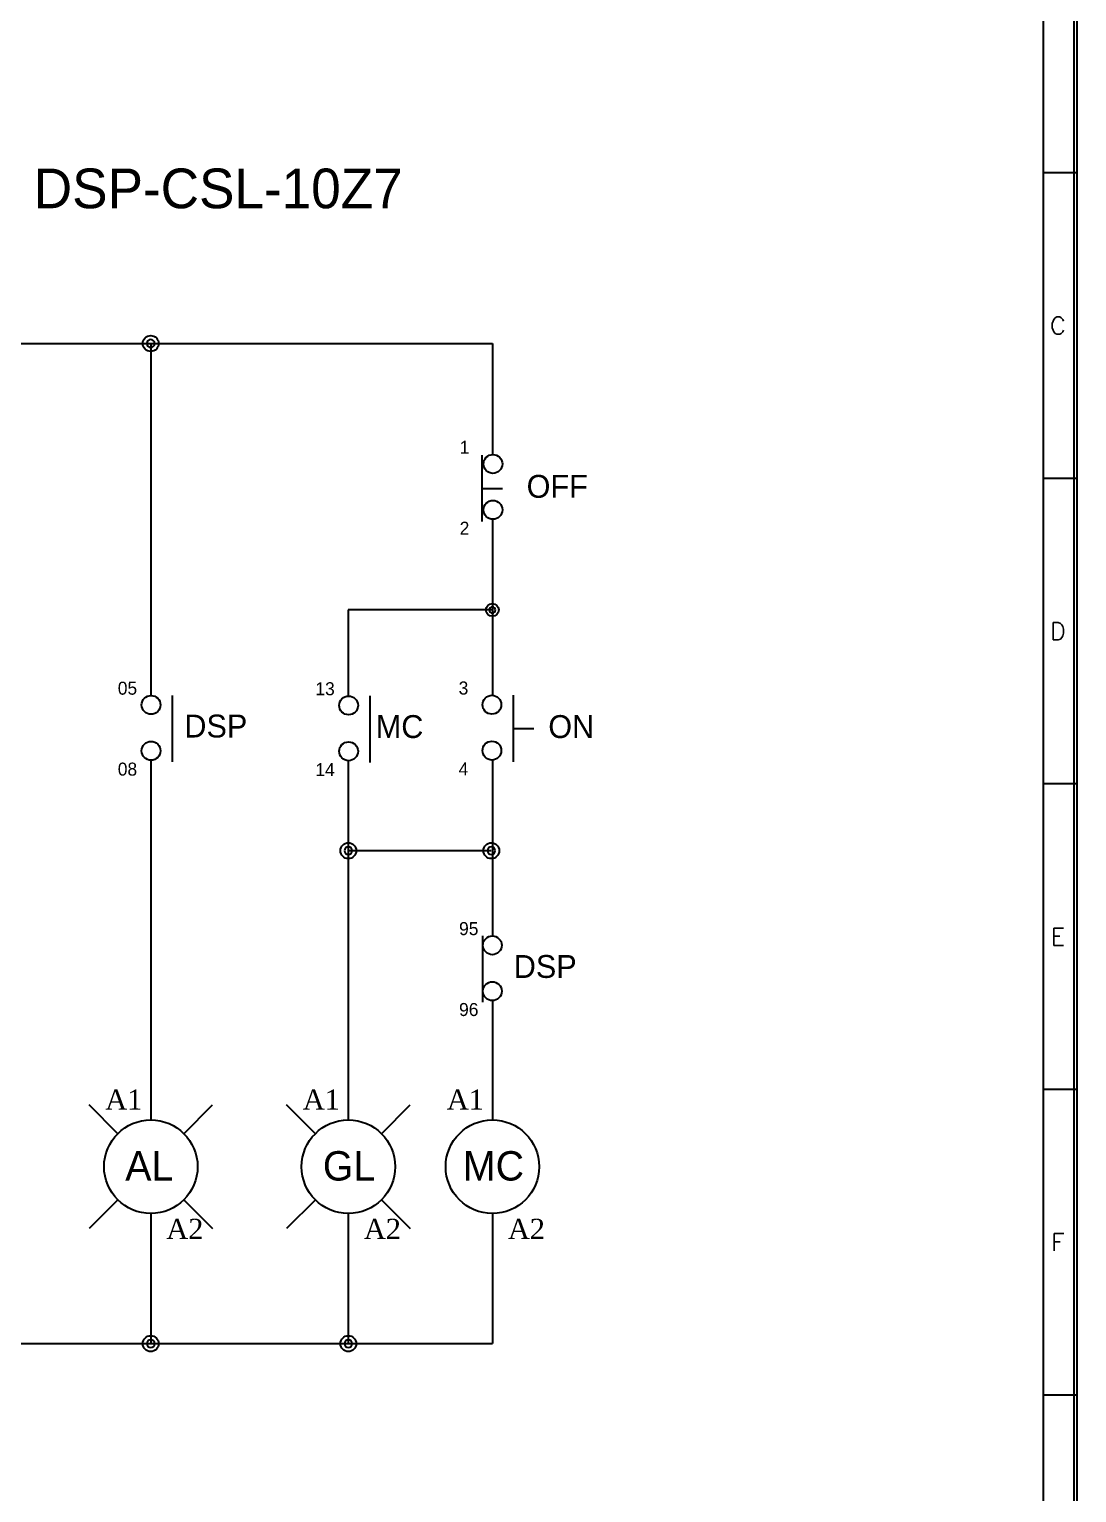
# Model space of a CAD drawing. Header units: millimetres. Extents: x 58 to 898, y 43 to 722.
# Drawn here: x 352 to 453.8, y 424.1 to 566.3 of the extents above; entities that cross this region are included whole.
import ezdxf
from ezdxf.enums import TextEntityAlignment as Align

# ---------------------------------------------------------------- set-up
doc = ezdxf.new("R2010")
doc.units = ezdxf.units.MM
for name, color, linetype in [('20', 2, 'Continuous'), ('30', 3, 'Continuous'), ('4', 133, 'Continuous'), ('70', 7, 'Continuous'), ('ASHADE', 7, 'Continuous')]:
    doc.layers.add(name, color=color, linetype=linetype)
doc.styles.add('ghs', font='NGULIM.TTF')
doc.styles.add('HCM', font='batang.ttc')
doc.styles.add('SIMPLEX', font='SIMPLEX')

msp = doc.modelspace()

# ---------------------------------------------------------------- linework, layer by layer
at = {"layer": '20', "color": 7}
msp.add_line((450.561, 608.519), (450.561, 372.206), dxfattribs=at)
at = {"layer": '30', "color": 7}
for p, q in [((453.828, 552.386), (450.561, 552.386)), ((453.828, 522.686), (450.561, 522.686)), ((453.828, 492.986), (450.561, 492.986)), ((453.828, 463.286), (450.561, 463.286)), ((453.828, 433.586), (450.561, 433.586))]:
    msp.add_line(p, q, dxfattribs=at)
at = {"layer": '4', "color": 0}
for p, q in [((360.592, 458.99), (357.801, 461.782)), ((367.021, 458.99), (369.813, 461.782)), ((379.803, 458.99), (377.011, 461.782)), ((386.232, 458.99), (389.024, 461.782)), ((360.592, 452.561), (357.801, 449.769)), ((367.021, 452.561), (369.813, 449.769)), ((379.803, 452.561), (377.011, 449.769)), ((386.232, 452.561), (389.024, 449.769))]:
    msp.add_line(p, q, dxfattribs=at)
for centre, radius in [((363.798, 535.8), 0.772), ((397.01, 509.898), 0.618), ((383.009, 486.498), 0.772), ((396.912, 486.498), 0.772), ((363.798, 438.583), 0.772), ((383.009, 438.583), 0.772)]:
    msp.add_circle(centre, radius, dxfattribs=at)
at = {"layer": '70', "color": 7}
for points in [[(453.828, 344.486), (77.628, 344.486), (77.628, 611.786), (453.828, 611.786)], [(453.531, 344.783), (77.925, 344.783), (77.925, 611.489), (453.531, 611.489)]]:
    msp.add_lwpolyline(points, close=True, dxfattribs=at)
at = {"layer": 'ASHADE', "ltscale": 2}
for p, q in [((319.652, 535.8), (397.01, 535.8)), ((363.798, 535.8), (363.798, 501.584)), ((397.01, 535.8), (397.01, 525.001)), ((395.98, 524.954), (395.98, 518.487)), ((395.98, 521.72), (397.999, 521.72)), ((397.01, 518.714), (397.01, 501.602)), ((383.009, 509.898), (383.009, 501.533)), ((397.01, 509.898), (383.009, 509.898)), ((365.879, 501.597), (365.879, 495.129)), ((385.09, 501.546), (385.09, 495.078)), ((399.02, 501.616), (399.02, 495.148)), ((399.02, 498.382), (401.039, 498.382)), ((363.798, 495.294), (363.798, 460.321)), ((383.009, 495.294), (383.009, 460.321)), ((383.009, 495.243), (383.009, 486.498)), ((397.01, 495.313), (397.01, 478.215)), ((396.912, 486.498), (383.009, 486.498)), ((396.066, 478.227), (396.066, 471.76)), ((397.01, 471.924), (397.01, 460.321)), ((363.798, 451.23), (363.798, 438.583)), ((383.009, 451.23), (383.009, 438.583)), ((397.01, 451.23), (397.01, 438.583)), ((326.937, 438.583), (397.01, 438.583))]:
    msp.add_line(p, q, dxfattribs=at)
for centre, radius in [((397.068, 524.088), 0.915), ((397.068, 519.627), 0.915), ((363.829, 500.669), 0.915), ((383.04, 500.618), 0.915), ((396.97, 500.688), 0.915), ((363.829, 496.209), 0.915), ((383.04, 496.158), 0.915), ((396.97, 496.228), 0.915), ((397.01, 477.299), 0.915), ((397.01, 472.839), 0.915), ((363.807, 455.776), 4.546), ((383.017, 455.776), 4.546), ((397.019, 455.776), 4.546)]:
    msp.add_circle(centre, radius, dxfattribs=at)
for centre, radius, start, end in [((363.798, 535.8), 0.381, 0, 180), ((363.798, 535.8), 0.381, 180, 0), ((397.01, 509.898), 0.305, 0, 180), ((397.01, 509.898), 0.305, 180, 0), ((383.009, 486.498), 0.381, 0, 180), ((396.912, 486.498), 0.381, 0, 180), ((383.009, 486.498), 0.381, 180, 0), ((396.912, 486.498), 0.381, 180, 0), ((363.798, 438.583), 0.381, 0, 180), ((363.798, 438.583), 0.381, 180, 0), ((383.009, 438.583), 0.381, 0, 180), ((383.009, 438.583), 0.381, 180, 0)]:
    msp.add_arc(centre, radius, start, end, dxfattribs=at)

# ---------------------------------------------------------------- texts
at = {"layer": '30', "color": 7, "style": 'SIMPLEX'}
for s, p in [('C', (451.996, 537.536)), ('D', (451.996, 507.836)), ('E', (451.996, 478.136)), ('F', (451.996, 448.436))]:
    msp.add_text(s, height=1.683, dxfattribs=at).set_placement(p, align=Align.MIDDLE)
at = {"layer": 'ASHADE', "ltscale": 2, "style": 'ghs'}
for s, height, p in [('DSP-CSL-10Z7', 3.861, (352.43, 548.944)), ('1', 1.265, (393.835, 525.078)), ('OFF', 2.2244, (400.346, 520.801)), ('2', 1.265, (393.835, 517.213)), ('05', 1.2654, (360.595, 501.66)), ('13', 1.2654, (379.806, 501.609)), ('3', 1.265, (393.736, 501.679)), ('DSP', 2.2244, (367.068, 497.5)), ('MC', 2.2244, (385.678, 497.45)), ('ON', 2.2244, (402.453, 497.45)), ('08', 1.2654, (360.595, 493.794)), ('4', 1.265, (393.736, 493.813)), ('14', 1.2654, (379.806, 493.743)), ('95', 1.2654, (393.776, 478.29)), ('DSP', 2.2244, (399.094, 474.131)), ('96', 1.2654, (393.776, 470.425)), ('AL', 2.856, (361.322, 454.435)), ('GL', 2.856, (380.533, 454.435)), ('MC', 2.856, (394.151, 454.435))]:
    msp.add_text(s, height=height, dxfattribs=at).set_placement(p)
at = {"layer": 'ASHADE', "color": 0, "linetype": 'ByBlock', "lineweight": 25, "style": 'HCM'}
for s, p in [('A1', (359.374, 461.337)), ('A1', (378.585, 461.337)), ('A1', (392.587, 461.337)), ('A2', (365.311, 448.765)), ('A2', (384.522, 448.765)), ('A2', (398.524, 448.765))]:
    msp.add_text(s, height=1.9534, dxfattribs=at).set_placement(p)

doc.saveas('drawing.dxf')
